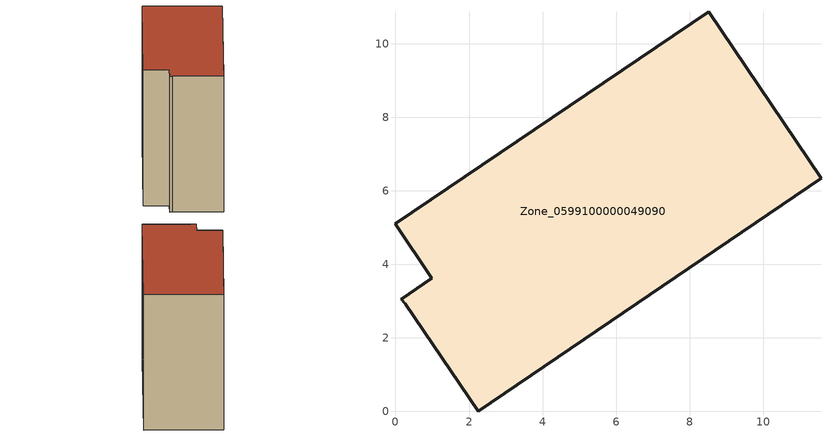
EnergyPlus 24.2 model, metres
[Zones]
Zone_0599100000049090
 floor ground (C_G): 8.51,10.88 11.57,6.34 2.25,0 0.27,2.93 0.16,3.06 0.98,3.62 0,5.11 z0
 wall outside (C_F): 0.98,3.62 0.16,3.06 0.27,2.93 2.25,0 11.57,6.34 8.51,10.88 0,5.11 0.98,3.62 z0:10.25
 roof outside (C_R): 8.51,10.88 0,5.11 0.98,3.62 0.16,3.06 0.27,2.93 2.25,0 11.57,6.34 z10.25
[BUILDING]
Pand.0599100000049090: North Axis=0; Terrain=City; Loads Convergence Tolerance Value=0.04; Temperature Convergence Tolerance Value=0.4; Solar Distribution=FullExterior; Maximum Number of Warmup Days=25; Minimum Number of Warmup Days=1
[Site:Location]
Rotterdam.The.Hague.AP_ZH_NLD Design_Conditions: Latitude=51.96; Longitude=4.45; Time Zone=1; Elevation=-4.5
[SITE:GROUNDTEMPERATURE:BUILDINGSURFACE]
18, 18, 18, 18, 18, 18, 18, 18, 18, 18, 18, 18
[MATERIAL] Thermal Absorptance=0.9; Solar Absorptance=0.7; Visible Absorptance=0.7
Name | Roughness | Thickness | Conductivity | Density | Specific Heat
G.TI.1946 | MediumSmooth | 0.15 | 1 | 540 | 1210
F.TI.1946 | Rough | 0.3 | 0.857143 | 1920 | 840
R.TI.1946 | MediumRough | 0.2 | 0.1 | 1500 | 1000
[CONSTRUCTION]
C_G: G.TI.1946
C_F: F.TI.1946
C_R: R.TI.1946
[ZONE]
Zone_0599100000049090: Type=1; Multiplier=1; Ceiling Height=Autocalculate; Volume=Autocalculate; Floor Area=autocalculate; Part of Total Floor Area=Yes
[ZONEINFILTRATION:DESIGNFLOWRATE]
Infil_Zone_0599100000049090: Zone or ZoneList or Space or SpaceList=Zone_0599100000049090; Schedule=AlwaysOn; Design Flow Rate Calculation Method=Flow/Area; Flow Rate per Floor Area=0.003; Constant Term Coefficient=1; Temperature Term Coefficient=0; Velocity Term Coefficient=0; Velocity Squared Term Coefficient=0
[HVACTEMPLATE:ZONE:IDEALLOADSAIRSYSTEM]
Zone_0599100000049090: Maximum Heating Supply Air Temperature=50; Minimum Cooling Supply Air Temperature=13; Maximum Heating Supply Air Humidity Ratio=0.0156; Minimum Cooling Supply Air Humidity Ratio=0.0077; Heating Limit=NoLimit; Cooling Limit=NoLimit; Dehumidification Control Type=ConstantSensibleHeatRatio; Cooling Sensible Heat Ratio=0.7; Dehumidification Setpoint=60; Humidification Control Type=None; Humidification Setpoint=30; Outdoor Air Method=None; Outdoor Air Flow Rate per Person=0.00944; Outdoor Air Flow Rate per Zone Floor Area=0; Outdoor Air Flow Rate per Zone=0; Demand Controlled Ventilation Type=None; Outdoor Air Economizer Type=NoEconomizer; Heat Recovery Type=None; Sensible Heat Recovery Effectiveness=0.7; Latent Heat Recovery Effectiveness=0.65
[ZONECONTROL:THERMOSTAT]
ThermostatControl_Zone_0599100000049090: Zone or ZoneList=Zone_0599100000049090; Control Type Schedule=DualSetpointControlType; Control 1=Thermostat_Zone_0599100000049090; Temperature Difference Between Cutout And Setpoint=0
[THERMOSTATSETPOINT:DUALSETPOINT]
Thermostat_Zone_0599100000049090: Heating Setpoint Temperature Schedule=HeatingSetpoint_Zone_0599100000049090; Cooling Setpoint Temperature Schedule=CoolingSetpoint_Zone_0599100000049090
[SCHEDULE:COMPACT]
HeatingSetpoint_Zone_0599100000049090: Through: 12/31, For: AllDays, Until: 24:00, 21
CoolingSetpoint_Zone_0599100000049090: Through: 12/31, For: AllDays, Until: 24:00, 24
DualSetpointControlType: Through: 12/31, For: AllDays, Until: 24:00, 4
AlwaysOn: Through: 12/31, For: AllDays, Until: 24:00, 1
